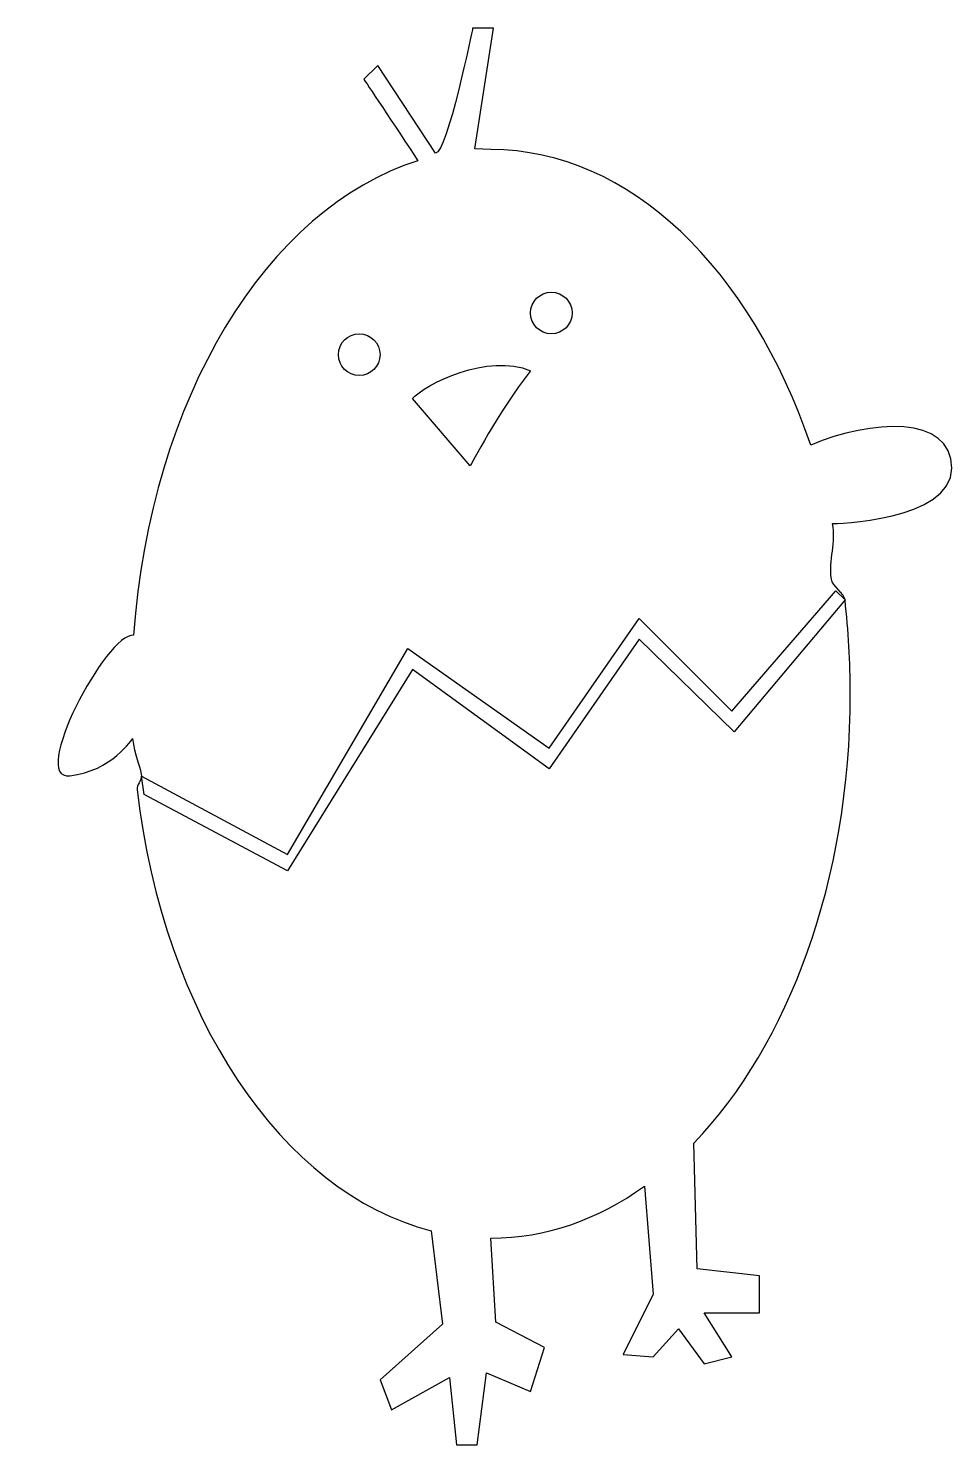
# Model space of a CAD drawing. Header units: centimetres. Extents: x -6.8 to 6.5, y -10.8 to 9.7.
import ezdxf

# ---------------------------------------------------------------- set-up
doc = ezdxf.new("R2010")
doc.units = ezdxf.units.CM
doc.header["$MEASUREMENT"] = 0
doc.layers.add('Camada 1', color=7, linetype='Continuous')

msp = doc.modelspace()

# ---------------------------------------------------------------- linework, layer by layer
at = {"layer": 'Camada 1'}
for points, knots in [([(-0.14949, 7.91445), (1.86616, 7.91445), (3.614, 6.17759), (4.4768, 3.63812), (4.4768, 3.63812), (5.34432, 4.01079), (6.51597, 4.07775), (6.51597, 3.30779), (6.51597, 3.30779), (6.51597, 2.53783), (4.79062, 2.50346), (4.79062, 2.50346), (4.79062, 2.50346), (4.84714, 2.24285), (4.73662, 1.97281), (4.77519, 1.70095), (4.77519, 1.70095), (4.78958, 1.59985), (4.96114, 1.50151), (4.97291, 1.39914), (4.97291, 1.39914), (5.02352, 0.95792), (5.0498, 0.50416), (5.0498, 0.04111), (5.0498, 0.04111), (5.0498, -2.65637), (4.15405, -5.03709), (2.7883, -6.45592), (2.7883, -6.45592), (2.7883, -6.45592), (2.83357, -8.27501), (2.83357, -8.27501), (2.83357, -8.27501), (2.83357, -8.27501), (3.73741, -8.37545), (3.73741, -8.37545), (3.73741, -8.37545), (3.73741, -8.37545), (3.73741, -8.91107), (3.73741, -8.91107), (3.73741, -8.91107), (3.73741, -8.91107), (2.93399, -8.91106), (2.93399, -8.91106), (2.93399, -8.91106), (2.93399, -8.91106), (3.33573, -9.54712), (3.33573, -9.54712), (3.33573, -9.54712), (3.33573, -9.54712), (2.93399, -9.64756), (2.93399, -9.64756), (2.93399, -9.64756), (2.93399, -9.64756), (2.56577, -9.14541), (2.56577, -9.14541), (2.56577, -9.14541), (2.56577, -9.14541), (2.19752, -9.54715), (2.19752, -9.54715), (2.19752, -9.54715), (2.19752, -9.54715), (1.76233, -9.51365), (1.76233, -9.51365), (1.76233, -9.51365), (1.76233, -9.51365), (2.19752, -8.64328), (2.19752, -8.64328), (2.19752, -8.64328), (2.19752, -8.64328), (2.07081, -7.08036), (2.07081, -7.08036), (2.07081, -7.08036), (1.3975, -7.56264), (0.64481, -7.83228), (-0.14949, -7.83228), (-0.14949, -7.83228), (-0.14949, -7.83228), (-0.07887, -9.045), (-0.07887, -9.045), (-0.07887, -9.045), (-0.07887, -9.045), (0.62413, -9.41325), (0.62413, -9.41325), (0.62413, -9.41325), (0.62413, -9.41325), (0.42326, -10.04931), (0.42326, -10.04931), (0.42326, -10.04931), (0.42326, -10.04931), (-0.2128, -9.7815), (-0.2128, -9.7815), (-0.2128, -9.7815), (-0.2128, -9.7815), (-0.34671, -10.81928), (-0.34671, -10.81928), (-0.34671, -10.81928), (-0.34671, -10.81928), (-0.64799, -10.81926), (-0.64799, -10.81926), (-0.64799, -10.81926), (-0.64799, -10.81926), (-0.7484, -9.84845), (-0.7484, -9.84845), (-0.7484, -9.84845), (-0.7484, -9.84845), (-1.5853, -10.31713), (-1.5853, -10.31713), (-1.5853, -10.31713), (-1.5853, -10.31713), (-1.75268, -9.88194), (-1.75268, -9.88194), (-1.75268, -9.88194), (-1.75268, -9.88194), (-0.84881, -9.07851), (-0.84881, -9.07851), (-0.84881, -9.07851), (-0.84881, -9.07851), (-1.0137, -7.72403), (-1.0137, -7.72403), (-1.0137, -7.72403), (-3.17561, -7.1764), (-4.88559, -4.60851), (-5.26854, -1.34561), (-5.26854, -1.34561), (-5.27645, -1.27801), (-5.19983, -1.20792), (-5.20507, -1.14775), (-5.20507, -1.14775), (-5.2188, -0.99083), (-5.30969, -0.84922), (-5.33178, -0.60218), (-5.33178, -0.60218), (-5.33178, -0.60218), (-5.63595, -1.07766), (-6.23853, -1.1446), (-6.23853, -1.1446), (-6.84109, -1.21157), (-5.70291, 0.93092), (-5.31897, 0.88933), (-5.31897, 0.88933), (-5.07725, 4.3067), (-3.3918, 7.06956), (-1.20452, 7.75229), (-1.20452, 7.75229), (-1.51837, 8.2288), (-1.98703, 8.9318), (-1.98703, 8.9318), (-1.98703, 8.9318), (-1.98703, 8.9318), (-1.78616, 9.13265), (-1.78616, 9.13265), (-1.78616, 9.13265), (-1.78616, 9.13265), (-0.94926, 7.86056), (-0.94926, 7.86056), (-0.94926, 7.86056), (-0.78188, 7.86056), (-0.41364, 9.66827), (-0.41364, 9.66827), (-0.41364, 9.66827), (-0.41364, 9.66827), (-0.11234, 9.66827), (-0.11234, 9.66827), (-0.11234, 9.66827), (-0.11234, 9.66827), (-0.38015, 7.9275), (-0.38015, 7.9275), (-0.38015, 7.9275), (-0.38015, 7.9275), (-0.14949, 7.91445), (-0.14949, 7.91445)], [0, 0, 0, 0, 0.02272727, 0.02272727, 0.02272727, 0.02272727, 0.04545455, 0.04545455, 0.04545455, 0.04545455, 0.06818182, 0.06818182, 0.06818182, 0.06818182, 0.09090909, 0.09090909, 0.09090909, 0.09090909, 0.11363636, 0.11363636, 0.11363636, 0.11363636, 0.13636364, 0.13636364, 0.13636364, 0.13636364, 0.15909091, 0.15909091, 0.15909091, 0.15909091, 0.18181818, 0.18181818, 0.18181818, 0.18181818, 0.20454545, 0.20454545, 0.20454545, 0.20454545, 0.22727273, 0.22727273, 0.22727273, 0.22727273, 0.25, 0.25, 0.25, 0.25, 0.27272727, 0.27272727, 0.27272727, 0.27272727, 0.29545455, 0.29545455, 0.29545455, 0.29545455, 0.31818182, 0.31818182, 0.31818182, 0.31818182, 0.34090909, 0.34090909, 0.34090909, 0.34090909, 0.36363636, 0.36363636, 0.36363636, 0.36363636, 0.38636364, 0.38636364, 0.38636364, 0.38636364, 0.40909091, 0.40909091, 0.40909091, 0.40909091, 0.43181818, 0.43181818, 0.43181818, 0.43181818, 0.45454545, 0.45454545, 0.45454545, 0.45454545, 0.47727273, 0.47727273, 0.47727273, 0.47727273, 0.5, 0.5, 0.5, 0.5, 0.52272727, 0.52272727, 0.52272727, 0.52272727, 0.54545455, 0.54545455, 0.54545455, 0.54545455, 0.56818182, 0.56818182, 0.56818182, 0.56818182, 0.59090909, 0.59090909, 0.59090909, 0.59090909, 0.61363636, 0.61363636, 0.61363636, 0.61363636, 0.63636364, 0.63636364, 0.63636364, 0.63636364, 0.65909091, 0.65909091, 0.65909091, 0.65909091, 0.68181818, 0.68181818, 0.68181818, 0.68181818, 0.70454545, 0.70454545, 0.70454545, 0.70454545, 0.72727273, 0.72727273, 0.72727273, 0.72727273, 0.75, 0.75, 0.75, 0.75, 0.77272727, 0.77272727, 0.77272727, 0.77272727, 0.79545455, 0.79545455, 0.79545455, 0.79545455, 0.81818182, 0.81818182, 0.81818182, 0.81818182, 0.84090909, 0.84090909, 0.84090909, 0.84090909, 0.86363636, 0.86363636, 0.86363636, 0.86363636, 0.88636364, 0.88636364, 0.88636364, 0.88636364, 0.90909091, 0.90909091, 0.90909091, 0.90909091, 0.93181818, 0.93181818, 0.93181818, 0.93181818, 0.95454545, 0.95454545, 0.95454545, 0.95454545, 1, 1, 1, 1]), ([(0.72456, 5.24941), (0.89088, 5.24941), (1.02584, 5.38437), (1.02584, 5.55069), (1.02584, 5.55069), (1.02584, 5.71701), (0.89088, 5.85197), (0.72456, 5.85197), (0.72456, 5.85197), (0.55822, 5.85197), (0.42325, 5.71701), (0.42325, 5.55069), (0.42325, 5.55069), (0.42325, 5.38437), (0.55822, 5.24941), (0.72456, 5.24941)], [0, 0, 0, 0, 0.2, 0.2, 0.2, 0.2, 0.4, 0.4, 0.4, 0.4, 0.6, 0.6, 0.6, 0.6, 1, 1, 1, 1]), ([(-2.05399, 4.64685), (-1.88759, 4.64685), (-1.75271, 4.78181), (-1.75271, 4.94813), (-1.75271, 4.94813), (-1.75271, 5.11445), (-1.88759, 5.24941), (-2.05399, 5.24941), (-2.05399, 5.24941), (-2.22041, 5.24941), (-2.35527, 5.11445), (-2.35527, 4.94813), (-2.35527, 4.94813), (-2.35527, 4.78181), (-2.22038, 4.64685), (-2.05399, 4.64685)], [0, 0, 0, 0, 0.2, 0.2, 0.2, 0.2, 0.4, 0.4, 0.4, 0.4, 0.6, 0.6, 0.6, 0.6, 1, 1, 1, 1]), ([(-0.44712, 3.34126), (-0.44712, 3.34126), (-0.0454, 4.11122), (0.42325, 4.71379), (0.42325, 4.71379), (-0.17931, 4.9816), (-1.11665, 4.51294), (-1.28403, 4.31207), (-1.28403, 4.31207), (-1.28403, 4.31207), (-0.44712, 3.34126), (-0.44712, 3.34126)], [0, 0, 0, 0, 0.25, 0.25, 0.25, 0.25, 0.5, 0.5, 0.5, 0.5, 1, 1, 1, 1]), ([(-5.16729, -1.41237), (-5.16729, -1.41237), (-3.09174, -2.51711), (-3.09174, -2.51711), (-3.09174, -2.51711), (-3.09174, -2.51711), (-1.28403, 0.39534), (-1.28403, 0.39534), (-1.28403, 0.39534), (-1.28403, 0.39534), (0.69106, -1.04415), (0.69106, -1.04415), (0.69106, -1.04415), (0.69106, -1.04415), (1.99665, 0.83053), (1.99665, 0.83053), (1.99665, 0.83053), (1.99665, 0.83053), (3.36918, -0.50853), (3.36918, -0.50853), (3.36918, -0.50853), (3.36918, -0.50853), (4.9729, 1.39912), (4.9729, 1.39912), (4.9729, 1.39912), (4.9729, 1.39912), (4.84214, 1.53355), (4.84214, 1.53355), (4.84214, 1.53355), (4.84214, 1.53355), (3.33571, -0.2072), (3.33571, -0.2072), (3.33571, -0.2072), (3.33571, -0.2072), (1.99665, 1.13186), (1.99665, 1.13186), (1.99665, 1.13186), (1.99665, 1.13186), (0.69106, -0.74282), (0.69106, -0.74282), (0.69106, -0.74282), (0.69106, -0.74282), (-1.35099, 0.69667), (-1.35099, 0.69667), (-1.35099, 0.69667), (-1.35099, 0.69667), (-3.09176, -2.28272), (-3.09176, -2.28272), (-3.09176, -2.28272), (-3.09176, -2.28272), (-5.20509, -1.14768), (-5.20509, -1.14768), (-5.20509, -1.14768), (-5.20509, -1.14768), (-5.16729, -1.41237), (-5.16729, -1.41237)], [0, 0, 0, 0, 0.06666667, 0.06666667, 0.06666667, 0.06666667, 0.13333333, 0.13333333, 0.13333333, 0.13333333, 0.2, 0.2, 0.2, 0.2, 0.26666667, 0.26666667, 0.26666667, 0.26666667, 0.33333333, 0.33333333, 0.33333333, 0.33333333, 0.4, 0.4, 0.4, 0.4, 0.46666667, 0.46666667, 0.46666667, 0.46666667, 0.53333333, 0.53333333, 0.53333333, 0.53333333, 0.6, 0.6, 0.6, 0.6, 0.66666667, 0.66666667, 0.66666667, 0.66666667, 0.73333333, 0.73333333, 0.73333333, 0.73333333, 0.8, 0.8, 0.8, 0.8, 0.86666667, 0.86666667, 0.86666667, 0.86666667, 1, 1, 1, 1])]:
    msp.add_open_spline(points, degree=3, knots=knots, dxfattribs=at)

doc.saveas('drawing.dxf')
